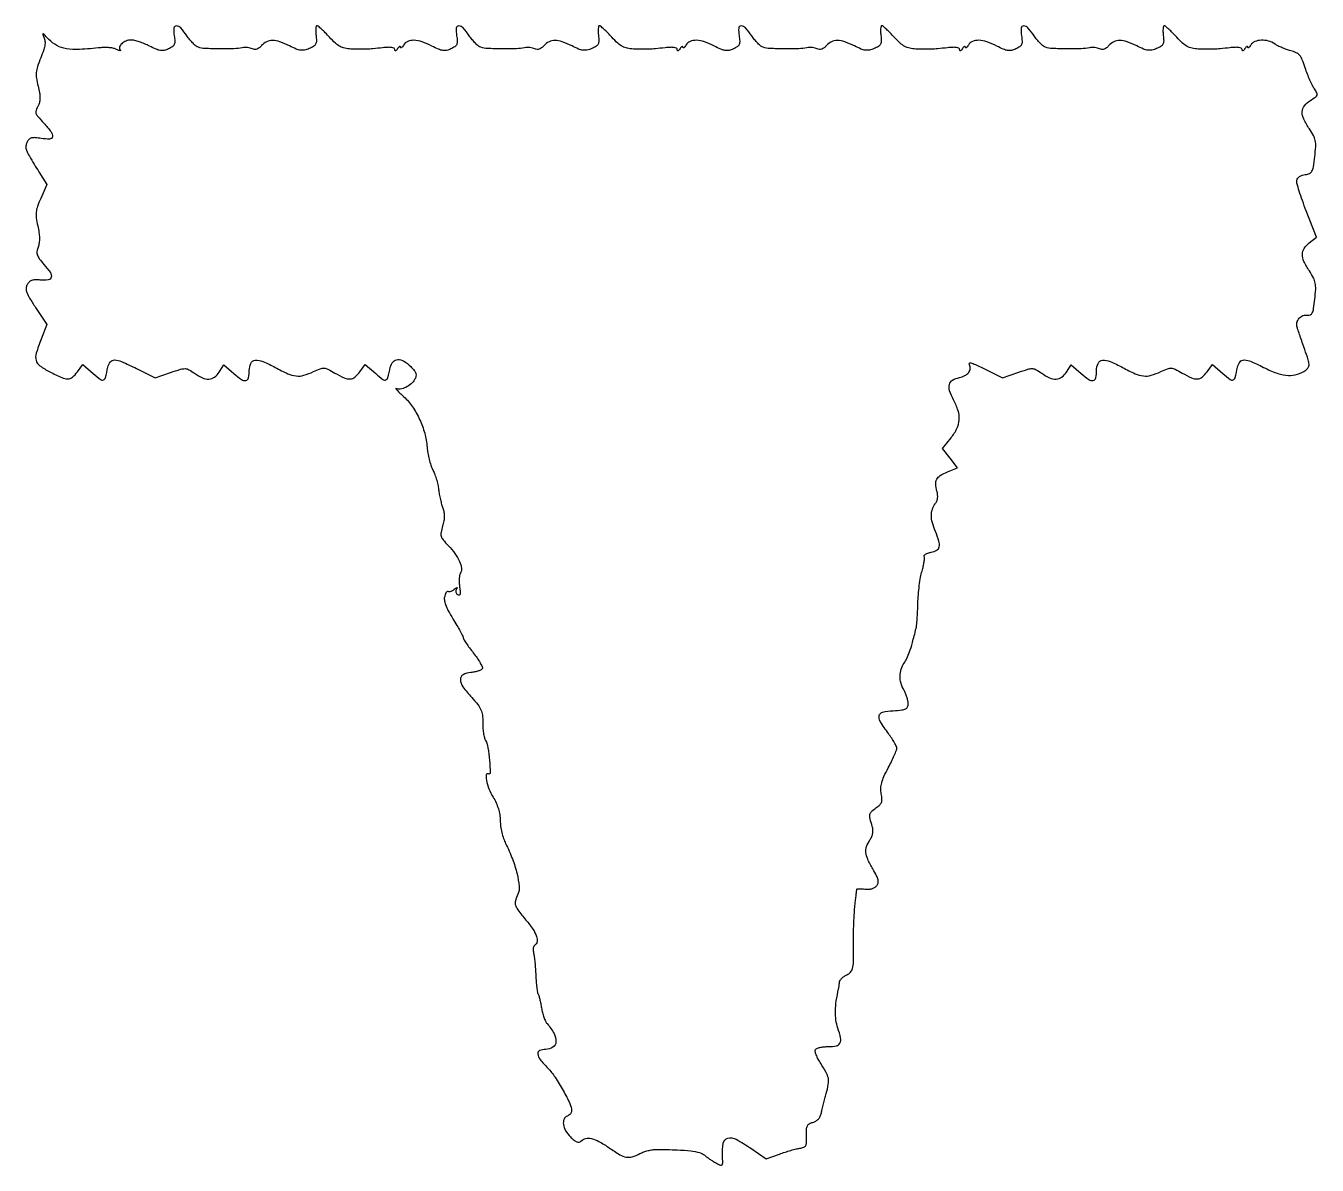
# Model space of a CAD drawing. Extents: x 1 to 453, y 0 to 400.
import ezdxf

# ---------------------------------------------------------------- set-up
doc = ezdxf.new("R2010")
doc.units = 0

msp = doc.modelspace()

# ---------------------------------------------------------------- linework, layer by layer
msp.add_lwpolyline([(52.687944, 396.535549, -0.025544), (52.903064, 394.584211, -0.117185), (52.706597, 393.470314, -0.141297), (52.051952, 392.674903, -0.043505), (50.686032, 391.902808, -0.052802), (49.168283, 391.396437, -0.090348), (47.837959, 391.348117, -0.066304), (46.308416, 391.781849, -0.017941), (44.030165, 392.86726, 0.020769), (42.291389, 393.683622, 0.01939), (40.451004, 394.373507, 0.01979), (38.769657, 394.857526, 0.060253), (37.591651, 395, 0.090686), (35.801825, 394.672685, 0.094039), (34.269175, 393.734529, 0.134212), (33.520726, 392.559514, 0.269178), (33.758676, 391.522536, -0.235625), (33.813036, 391.339466, -0.410477), (33.694736, 391.255436, -0.060581), (33.227351, 391.391053, -0.014895), (32.5, 391.727459, 0.062365), (31.48776, 392.083733, 0.026151), (30.059375, 392.316541, 0.025378), (28.486749, 392.408693, 0.030047), (27, 392.33088, -0.013825), (19.512848, 391.695057, -0.053964), (14.880309, 391.930373, -0.085631), (11.580423, 393.058533, -0.079126), (8.746171, 395.25, 0.007209), (7.400347, 396.640417, 0.070062), (6.748124, 397.133548, 0.66025), (6.579369, 397.002681, 0.057699), (6.851481, 396.30356, -0.075382), (7.33003, 394.933184, -0.078038), (7.372675, 393.499279, -0.049977), (6.947338, 391.64856, -0.013294), (5.901228, 388.80356, 0.016055), (4.778729, 385.697978, 0.055446), (4.346028, 383.605854, 0.061756), (4.406909, 381.58973, 0.023353), (4.96859, 378.822305, -0.017845), (5.460234, 376.529755, -0.039976), (5.63022, 374.758188, -0.05281), (5.502222, 373.336192, -0.074162), (5.07388, 372.138047, 0.028664), (4.257162, 370.376257, 0.169988), (4.217153, 369.376906, 0.103686), (4.795427, 368.326827, 0.007534), (7, 365.838857, -0.022633), (9.565838, 362.760795, -0.208106), (9.968652, 361.109568, -0.358939), (8.996833, 360.273444, -0.04719), (6.075407, 360.48726, 0.019333), (3.963264, 360.76062, 0.08355), (2.706136, 360.664052, 0.130514), (1.846281, 360.191025, 0.079391), (1.140127, 359.26183, 0.097646), (0.688719, 357.785428, 0.119539), (0.883695, 356.35958, 0.041658), (1.929839, 354.232685, 0.003174), (5.258829, 348.762953), (8.017658, 344.294154), (5.879926, 339.461459, 0.018671), (4.750137, 336.625701, 0.058916), (4.296146, 334.633882, 0.061599), (4.329332, 332.639478, 0.021797), (4.85079, 329.826068, -0.020147), (5.283304, 327.534746, -0.032709), (5.443318, 325.56072, -0.038627), (5.338348, 323.862374, -0.056153), (4.965661, 322.409682, 0.057277), (4.575376, 320.87411, 0.115933), (4.694713, 319.63962, 0.080601), (5.401648, 318.308034, 0.017907), (7.037964, 316.30398, -0.028639), (9.268588, 313.449182, -0.212709), (9.581183, 311.795615, -0.314371), (8.55525, 310.878807, -0.051559), (5.742969, 310.83076, 0.027794), (3.930346, 310.885825, 0.07895), (2.691009, 310.656745, 0.106104), (1.79972, 310.108122, 0.079219), (1.099795, 309.186469, 0.122201), (0.773998, 307.900905, 0.09101), (1.031976, 306.4546, 0.048151), (1.99604, 304.480365, 0.01021), (4.067276, 301.255416), (8.080622, 295.278579), (6.040311, 290.102269, 0.019738), (4.317872, 285.17023, 0.140103), (4.272407, 282.662333, 0.1749), (5.56883, 280.793801, 0.03485), (9.092286, 278.641972, 0.014473), (13.245195, 276.637705, 0.105037), (15.399397, 276.175411, 0.177609), (17.01289, 276.763402, 0.060126), (18.743051, 278.621821), (20.652914, 281.243642), (24.320199, 278.023724, 0.014578), (26.868601, 275.914523, 0.274799), (27.857702, 275.789367, 0.229506), (28.555217, 276.602345, 0.01055), (29.435529, 280.25, -0.112691), (30.33125, 282.151915, -0.242607), (31.763044, 282.808911, -0.092583), (34.255474, 282.224126, -0.010759), (39.472008, 279.789835), (45.981883, 276.579671), (51.401274, 278.421778, -0.008813), (54.929637, 279.552135, -0.081893), (56.511504, 279.757312, -0.119639), (57.831956, 279.388192, -0.027018), (59.814703, 278.131943, 0.048727), (62.566165, 276.551445, 0.118747), (64.848877, 276.11803, 0.146464), (66.774469, 276.798342, 0.090316), (68.442712, 278.552912), (70.115444, 281.105823), (73.617592, 278.030896, 0.028389), (76.252592, 275.969898, 0.203066), (77.801433, 275.645724, 0.299233), (78.728435, 276.555222, 0.053407), (79, 279.090402, -0.110908), (79.562768, 281.59629, -0.258028), (81.074651, 282.684634, -0.130579), (83.754837, 282.304757, -0.026354), (88.118607, 280.179659, 0.020547), (92.495589, 277.984904, 0.079111), (95.422556, 277.188027, 0.097622), (98.122808, 277.422755, 0.040931), (101.548776, 278.724651, -0.020187), (103.85485, 279.712176, -0.108159), (105.19915, 279.913633, -0.098761), (106.562021, 279.545804, -0.015435), (109.030821, 278.224651, 0.024761), (112.319628, 276.542785, 0.11773), (114.380323, 276.148982, 0.163978), (116.027665, 276.789099, 0.061464), (117.743051, 278.621821), (119.652914, 281.243642), (123.320199, 278.023724, 0.014578), (125.868601, 275.914523, 0.274799), (126.857702, 275.789367, 0.229506), (127.555217, 276.602345, 0.01055), (128.435529, 280.25, -0.12507), (129.408912, 282.19235, -0.208312), (131.032174, 282.969764, -0.147547), (133.175256, 282.406332, -0.0589), (135.584219, 280.50669, -0.024053), (136.859196, 279.102765, -0.098636), (137.400398, 278.094357, -0.135239), (137.42651, 277.130483, -0.06249), (136.973393, 275.950283, -0.092739), (135.745246, 274.420142, -0.063865), (133.883222, 273.195022, -0.067916), (131.940785, 272.553984, -0.173859), (130.5, 272.788177, 0.803307), (130.430707, 272.709601, 0.029929), (130.875392, 272.171521, 0.012483), (131.834505, 271.193141, 0.005118), (133.182185, 269.911875, -0.055483), (136.202548, 266.398179, -0.042067), (138.708206, 261.971823, -0.041293), (140.482865, 257.087063, -0.047592), (141.325242, 252.20396, 0.024394), (141.578931, 250.176755, 0.018238), (142.047828, 247.97409, 0.018538), (142.64365, 245.927436, 0.039497), (143.284005, 244.409962, -0.03066), (143.932728, 242.94538, -0.016695), (144.555931, 241.079072, -0.01658), (145.064952, 239.132257, -0.025204), (145.364469, 237.409962, 0.014639), (145.621855, 235.719098, 0.010906), (146.000789, 233.870173, 0.011046), (146.434965, 232.141357, 0.024474), (146.858661, 230.850202, -0.04852), (147.247265, 229.440905, -0.046888), (147.363061, 227.966664, -0.042354), (147.202555, 226.366626, -0.028294), (146.762545, 224.577959, 0.027607), (146.214341, 222.362602, 0.118463), (146.27971, 221.014266, 0.102894), (146.955683, 219.744919, 0.018237), (148.764058, 217.727757, -0.035545), (151.107422, 214.924553, -0.053633), (152.682132, 212.161872, -0.067553), (153.3663, 209.746275, -0.175436), (153.001449, 208.002345, 0.097123), (152.72153, 207.258529, 0.028329), (152.58704, 206.036965, 0.027309), (152.589306, 204.614562, 0.026175), (152.745586, 203.180344, -0.014376), (152.963703, 201.539121, -0.079905), (152.914014, 200.654272, -0.279467), (152.618821, 200.34406, -0.207594), (152.139761, 200.413623, -0.098611), (151.746339, 200.780252, -0.096581), (151.519819, 201.272243, -0.096622), (151.494774, 201.813118, -0.098788), (151.675647, 202.319098, 0.02966), (151.931577, 202.809558, 0.567755), (151.851108, 202.924422, 0.143855), (151.566695, 202.817758, 0.008948), (150.849949, 202.258676, -0.038314), (150.221106, 201.824991, -0.054154), (149.600121, 201.548454, -0.067947), (149.076773, 201.455886, -0.209168), (148.749297, 201.584036, 0.327681), (148.478844, 201.625489, 0.10605), (148.148128, 201.351127, 0.059911), (147.801373, 200.782082, 0.030075), (147.498535, 199.995383, 0.112264), (147.387272, 198.669826, 0.052508), (147.807008, 196.989393, 0.036648), (148.773072, 194.843159, 0.014195), (150.407229, 192.019295, -0.005951), (151.784388, 189.727536, -0.008496), (152.947475, 187.658917, -0.005187), (153.872494, 185.902905, -0.116278), (154.009706, 185.349273, 0.136939), (154.162038, 184.826639, 0.008403), (155.049363, 183.450183, 0.011992), (156.187752, 181.833095, 0.008563), (157.535334, 180.076884, -0.015596), (158.856395, 178.304158, -0.021838), (159.914781, 176.636723, -0.01903), (160.656406, 175.225473, -0.192966), (160.698328, 174.576884, -0.19465), (160.329926, 174.140557, -0.038332), (159.370217, 173.725165, -0.035481), (158.104854, 173.387295, -0.026428), (156.6727, 173.189635, 0.101199), (153.95807, 172.391315, 0.28657), (153.010499, 170.754942, 0.148959), (153.884835, 168.194302, 0.029991), (156.964719, 164.42245, -0.018016), (159.113483, 161.915856, -0.063423), (160.213993, 160.10458, -0.076114), (160.720488, 158.255566, -0.033888), (160.841208, 155.725659, 0.02227), (160.885967, 153.89643, 0.020777), (161.092562, 152.035191, 0.021272), (161.415179, 150.398605, 0.063643), (161.820778, 149.334879, -0.0833), (162.670681, 146.814029, -0.018885), (163.21837, 142.317308, -0.014661), (163.452356, 137.997764, -0.595755), (162.800194, 137.623487, 0.536997), (162.060783, 137.282553, 0.089322), (162.108431, 135.378568, 0.045489), (163.017225, 132.378156, 0.041779), (164.473914, 129.5, -0.032069), (165.528087, 127.513713, -0.032881), (166.309622, 125.425176, -0.033652), (166.795814, 123.301443, -0.037643), (166.96879, 121.210162, 0.034572), (167.115172, 119.297674, 0.021612), (167.536718, 117.090604, 0.021661), (168.143649, 114.941621, 0.03646), (168.858333, 113.210162, -0.025007), (171.241119, 107.792358, -0.031956), (172.854626, 102.584646, -0.034663), (173.601739, 98.159684, -0.132134), (173.146539, 95.422272, 0.036694), (172.282254, 93.084864, 0.147661), (172.300904, 91.579442, 0.088078), (173.16058, 89.933354, 0.008403), (176, 86.377215, -0.023192), (178.437451, 83.132193, -0.066204), (179.702701, 80.614217, -0.120811), (179.874412, 78.772446, -0.220924), (179.061467, 77.537989, 0.160701), (178.74077, 77.156116, 0.060674), (178.560173, 76.473571, 0.052059), (178.531776, 75.624708, 0.042853), (178.672875, 74.728972, -0.028867), (178.89888, 73.515756, -0.007318), (179.122643, 71.523041, -0.007439), (179.311369, 69.235344, -0.00746), (179.431743, 66.945211, 0.009046), (179.554179, 64.748843, 0.011781), (179.749901, 62.744486, 0.0095), (179.983141, 61.088183, 0.098332), (180.221444, 60.445211, -0.067064), (180.482939, 59.854966, -0.010392), (180.815298, 58.617213, -0.011425), (181.145538, 57.131332, -0.009716), (181.427521, 55.549556, 0.024075), (181.765827, 53.923487, 0.022689), (182.264261, 52.304372, 0.023322), (182.837583, 50.912162, 0.069512), (183.397913, 50.049556, -0.051876), (185.846285, 46.555562, -0.141763), (186.51545, 43.644088, -0.238606), (185.421572, 41.752014, -0.145554), (182.893011, 41, 0.099675), (180.792243, 40.577011, 0.331867), (180.120081, 39.436492, 0.142721), (180.918946, 37.50315, 0.023852), (183.604094, 34.460469, -0.04534), (186.214614, 31.233167, -0.020667), (189.044047, 26.59944, -0.017867), (191.399108, 21.976141, -0.107121), (191.990231, 19.356989, -0.11483), (191.882859, 18.877087, -0.066491), (191.556505, 18.380653, -0.060948), (191.072816, 17.943675, -0.061717), (190.5, 17.638374, 0.200592), (189.342937, 16.533482, 0.140645), (189.100907, 14.725439, 0.097695), (189.890005, 12.502867, 0.062449), (191.577273, 10.331818, 0.022257), (192.872944, 9.146636, 0.080629), (193.830659, 8.578432, 0.145386), (194.599778, 8.51227, 0.146653), (195.277273, 8.877273, -0.141615), (196.919569, 9.783094, -0.115329), (198.936033, 9.769048, -0.069561), (201.559737, 8.734749, -0.022038), (205.136319, 6.5, 0.01617), (208.907656, 4.081588, 0.088483), (211.163572, 3.228943, 0.122602), (213.2164, 3.350469, 0.043561), (215.955393, 4.476933, -0.034158), (217.256378, 5.040774, -0.022913), (218.807997, 5.512009, -0.023114), (220.360178, 5.831204, -0.041569), (221.655733, 5.926608, -0.006133), (229.027014, 5.765534, -0.021742), (233.741473, 5.399, -0.033098), (236.870816, 4.806113, -0.116699), (238.669099, 3.856701, 0.019788), (239.535533, 3.158145, 0.011195), (240.636028, 2.378166, 0.011163), (241.782544, 1.640268, 0.017992), (242.793974, 1.069781, 0.026601), (244.207258, 0.431192, 0.332316), (244.73988, 0.578868, 0.172887), (244.965526, 1.268383, 0.008204), (244.860362, 3.739682, -0.058599), (245.115504, 8.123992, -0.293287), (246.707865, 9.847845, -0.189109), (249.621517, 9.498444, -0.027499), (254.813615, 6.328445), (260.144549, 2.65689), (264.822275, 4.316728, -0.008623), (266.796534, 4.979165, -0.007789), (268.860293, 5.59706, -0.007827), (270.726351, 6.092823, -0.024482), (272, 6.344469, 0.05642), (273.366343, 6.706241, 0.18024), (274.058801, 7.323701, 0.114932), (274.35116, 8.435772, 0.017074), (274.337326, 10.769696, -0.018909), (274.332205, 13.036765, -0.103288), (274.623731, 14.220859, -0.157819), (275.301415, 14.933442, -0.062967), (276.572096, 15.428739, 0.070526), (277.644997, 15.865656, 0.07964), (278.504775, 16.5702, 0.075483), (279.13429, 17.542279, 0.055502), (279.530237, 18.76523, -0.007821), (279.824193, 20.093069, -0.003279), (280.259568, 21.871661, -0.003243), (280.750165, 23.768374, -0.004209), (281.225703, 25.5, 0.024282), (281.98122, 28.757907, 0.089391), (281.983353, 30.864165, 0.082893), (281.24947, 32.921126, 0.019126), (279.330638, 36.076558, -0.023067), (278.413321, 37.612167, -0.031535), (277.742902, 39.076666, -0.032537), (277.361981, 40.302842, -0.200038), (277.464328, 40.942281, -0.164472), (277.959281, 41.351781, -0.033731), (279.059192, 41.689295, -0.03217), (280.450835, 41.922424, -0.025421), (281.975684, 42, 0.049569), (284.790447, 42.279737, 0.22754), (286.065398, 43.240086, 0.176295), (286.297612, 45.033616, 0.028778), (285.320516, 48.460096, -0.051285), (284.660442, 51.243456, -0.037242), (284.482376, 54.42447, -0.032012), (284.783671, 58.066856, -0.02034), (285.576067, 62.25, 0.018437), (285.651419, 62.63968, 0.005822), (285.735626, 63.22661, 0.005805), (285.814381, 63.883942, 0.006414), (285.875, 64.521439, -0.120758), (286.096301, 65.18407, -0.052072), (286.675969, 65.920677, -0.047378), (287.488764, 66.612728, -0.045812), (288.426169, 67.148314, 0.092433), (289.799109, 68.11171, 0.137595), (290.500052, 69.391385, 0.053626), (290.775322, 71.664855, 0.004888), (290.795699, 77.376876, -0.005802), (290.816527, 81.236346, -0.005008), (290.926035, 85.288832, -0.005046), (291.099235, 88.961666, -0.014562), (291.318931, 91.5, 0.000299), (291.544763, 93.457478, 0.000422), (291.743328, 95.200687, 0.000239), (291.909081, 96.673162, 0.00603), (291.949401, 97.076807, -0.334357), (292.130221, 97.277707, -0.033759), (292.809658, 97.363163, -0.031649), (293.727228, 97.357977, -0.019202), (294.806882, 97.241651, 0.046331), (296.050979, 97.175487, 0.057045), (297.198874, 97.353005, 0.06364), (298.167463, 97.756261, 0.089351), (298.882267, 98.35814, 0.108217), (299.39633, 99.352523, 0.120249), (299.420265, 100.431276, 0.064961), (298.894331, 101.886043, 0.013363), (297.575385, 104.281154, -0.0236), (295.786812, 107.692487, -0.084894), (295.142419, 110.054555, -0.111784), (295.405174, 112.133906, -0.057989), (296.582928, 114.48622, 0.044268), (297.224406, 115.684359, 0.058246), (297.574794, 116.872733, 0.06213), (297.629127, 118.046385, 0.061595), (297.394016, 119.201037, -0.019156), (296.600304, 121.90414, -0.11051), (296.560084, 123.384238, -0.152973), (297.163186, 124.497315, -0.047689), (298.663702, 125.699219, 0.041109), (299.953212, 126.704592, 0.116663), (300.587287, 127.64318, 0.106311), (300.765196, 128.820075, 0.030923), (300.537794, 130.650234, -0.056268), (300.397474, 132.568252, -0.055255), (300.686218, 134.481532, -0.041019), (301.484673, 136.723212, -0.015236), (302.955755, 139.732875, 0.007255), (304.12028, 142.022019, 0.009768), (305.103353, 144.129021, 0.007194), (305.861209, 145.908463, 0.096874), (305.997855, 146.599962, 0.117206), (305.847036, 147.240061, 0.013185), (305.137829, 148.566132, 0.015416), (304.190096, 150.117804, 0.011944), (303.067095, 151.748681, -0.017966), (300.17416, 156.060181, -0.192593), (299.8155, 158.094308, -0.29633), (301.007482, 159.294004, -0.038755), (304.75, 159.80226, 0.010938), (307.771819, 160.04265, 0.086665), (309.11734, 160.421062, 0.191793), (309.75434, 161.112061, 0.095765), (309.964565, 162.30226, 0.047976), (309.849767, 163.322939, 0.023587), (309.519732, 164.588789, 0.023158), (309.049863, 165.881949, 0.031132), (308.5, 167, -0.062041), (307.471256, 169.464814, -0.069358), (307.130249, 172.01412, -0.073878), (307.501257, 174.419964, -0.086928), (308.552257, 176.469102, 0.054603), (309.51557, 178.0826, 0.024132), (310.439741, 180.390508, 0.016695), (311.449328, 183.66303, 0.005625), (312.707142, 188.496103, 0.036152), (312.910942, 189.675701, 0.006033), (313.110252, 191.967605, 0.006586), (313.276868, 194.673078, 0.005795), (313.380794, 197.5, -0.014147), (313.540926, 200.493143, -0.011381), (313.877163, 203.698965, -0.011546), (314.323949, 206.648118, -0.028671), (314.823222, 208.773073, 0.015591), (315.269572, 210.472006, 0.020717), (315.562286, 212.042138, 0.018533), (315.700034, 213.338995, 0.156851), (315.560988, 213.901319, -0.321884), (315.586782, 214.273221, -0.086386), (316.064199, 214.680582, -0.054674), (316.909781, 215.063075, -0.02955), (318.016231, 215.353246, 0.08134), (319.990507, 216.095736, 0.215301), (320.852812, 217.291861, 0.127002), (320.751733, 219.228206, 0.022748), (319.5, 222.654243, -0.032582), (318.449155, 225.715814, -0.064972), (318.103127, 228.249458, -0.080736), (318.440384, 230.405712, -0.083282), (319.442291, 232.318714, 0.064717), (319.99135, 233.279041, 0.063272), (320.281954, 234.355175, 0.058797), (320.305541, 235.539246, 0.044398), (320.064408, 236.818714, -0.04894), (319.622028, 239.28883, -0.145397), (319.975888, 240.954264, -0.132337), (321.210906, 242.25035, -0.037667), (323.71114, 243.523773), (327.239038, 244.997823), (324.647067, 248.396072), (322.055097, 251.794321), (325.027548, 255.534665, 0.054798), (327.064437, 258.76906, 0.097794), (327.86231, 261.798083, 0.092867), (327.466408, 265.010768, 0.045652), (325.860165, 268.819904, -0.042396), (324.496676, 271.995551, -0.145438), (324.425694, 274.215527, -0.195611), (325.552755, 275.719123, -0.086169), (327.912469, 276.632494, 0.07033), (329.825838, 277.304644, 0.106027), (331.184451, 278.42486, 0.139744), (331.739534, 279.766379, 0.168623), (331.444227, 281.090242, -0.279996), (331.440108, 281.63485, -0.343086), (331.90034, 281.814069, -0.038004), (333.557025, 281.179814, -0.003593), (337.476362, 279.29241), (342.997032, 276.58482), (348.408849, 278.424353, -0.008844), (351.93111, 279.552515, -0.081946), (353.512216, 279.757223, -0.119561), (354.832484, 279.387895, -0.027011), (356.814703, 278.131943, 0.048727), (359.566165, 276.551445, 0.118747), (361.848877, 276.11803, 0.146464), (363.774469, 276.798342, 0.090316), (365.442712, 278.552912), (367.115444, 281.105823), (370.617592, 278.030896, 0.028389), (373.252592, 275.969898, 0.203066), (374.801433, 275.645724, 0.299233), (375.728435, 276.555222, 0.053407), (376, 279.090402, -0.110908), (376.562768, 281.59629, -0.258028), (378.074651, 282.684634, -0.130579), (380.754837, 282.304757, -0.026354), (385.118607, 280.179659, 0.020547), (389.495589, 277.984904, 0.079111), (392.422556, 277.188027, 0.097622), (395.122808, 277.422755, 0.040931), (398.548776, 278.724651, -0.020187), (400.85485, 279.712176, -0.108159), (402.19915, 279.913633, -0.098761), (403.562021, 279.545804, -0.015435), (406.030821, 278.224651, 0.024761), (409.319628, 276.542785, 0.11773), (411.380323, 276.148982, 0.163978), (413.027665, 276.789099, 0.061464), (414.743051, 278.621821), (416.652914, 281.243642), (420.320199, 278.023724, 0.014578), (422.868601, 275.914523, 0.274799), (423.857702, 275.789367, 0.229506), (424.555217, 276.602345, 0.01055), (425.435529, 280.25, -0.113154), (426.333014, 282.151156, -0.239106), (427.77269, 282.820137, -0.096217), (430.239216, 282.252359, -0.012347), (435.168459, 279.914962, 0.034223), (439.580102, 278.054635, 0.071429), (443.235278, 277.359156, 0.088435), (446.412236, 277.777744, 0.081167), (449.355022, 279.270331, 0.093353), (450.224422, 280.197493, 0.156201), (450.493854, 281.22188, 0.064109), (450.201008, 282.824394, 0.006486), (448.973225, 286.507611, -0.000649), (448.133999, 288.930544, -0.000737), (447.335966, 291.255363, -0.000669), (446.663484, 293.232505, -0.004101), (446.326445, 294.255326, -0.132), (446.247875, 295.90374, -0.124283), (446.99949, 297.412601, -0.126164), (448.366152, 298.368483, -0.138269), (449.974964, 298.504822, 0.157919), (450.951938, 298.625598, 0.179352), (451.612342, 299.293684, 0.067922), (452.068484, 300.827557, 0.009468), (452.513843, 304.119268, 0.014857), (452.816625, 307.638176, 0.061749), (452.673779, 309.760032, 0.072827), (452.028977, 311.606573, 0.025818), (450.603364, 314.02317, -0.034501), (448.706074, 317.370707, -0.1114), (448.139591, 319.848419, -0.14826), (448.758473, 321.911084, -0.079771), (450.574948, 323.880294), (453.149895, 325.905748), (449.524773, 335.073078, -0.00833), (448.158742, 338.703259, -0.01131), (447.055218, 342.026258, -0.008383), (446.249103, 344.816554, -0.113403), (446.208376, 345.870204, -0.130743), (446.522025, 346.524144, -0.071072), (447.195546, 347.116849, -0.06208), (448.117878, 347.568948, -0.054101), (449.167048, 347.807593, 0.073126), (450.670532, 348.210048, 0.170352), (451.516044, 348.989874, 0.083657), (452.025053, 350.518697, 0.009732), (452.512109, 354.104331, 0.01433), (452.820676, 357.646715, 0.062984), (452.679269, 359.736228, 0.076263), (452.034739, 361.526312, 0.027051), (450.603611, 363.850489, -0.040828), (448.641833, 367.242091, -0.120438), (448.102484, 369.861452, -0.159174), (448.885233, 371.990253, -0.089328), (450.969735, 373.835401, 0.01597), (452.747296, 374.995734, 0.156314), (453.283203, 375.700068, 0.209122), (453.226818, 376.481846, 0.031688), (452.391652, 377.851226, -0.037921), (451.684145, 379.044455, -0.011907), (450.807379, 380.928336, -0.01182), (449.925619, 383.084866, -0.012823), (449.171917, 385.22334, 0.017497), (448.119524, 388.122564, 0.079876), (447.196603, 389.653173, 0.108341), (445.985383, 390.579573, 0.046355), (444.056717, 391.271493, -0.020787), (442.589766, 391.714654, -0.016011), (441.028814, 392.314646, -0.016279), (439.604163, 392.970675, -0.036746), (438.584211, 393.578677, 0.085453), (436.3183, 394.646864, 0.077318), (433.743639, 394.946086, 0.086841), (431.473122, 394.457685, 0.166067), (430.080099, 393.25, -0.024626), (429.683791, 392.640669, -0.083026), (429.346801, 392.307813, -0.298723), (429.133029, 392.300759, -0.249365), (429.015096, 392.5, 0.195142), (428.907287, 392.734372, 0.312601), (428.698051, 392.765625, 0.105101), (428.377037, 392.512804, 0.030138), (428, 392, -0.032493), (427.624479, 391.494262, -0.130238), (427.310881, 391.275959, -0.34772), (427.106596, 391.343699, -0.14294), (427.015313, 391.641564, 0.273713), (426.733543, 392.10347, 0.083798), (425.926133, 392.372383, 0.04877), (424.610349, 392.447244, 0.017854), (422.75, 392.30496, -0.004184), (419.362951, 391.952557, -0.01389), (417.128605, 391.801452, -0.014234), (414.917414, 391.776507, -0.004566), (411.634477, 391.86292, -0.04341), (409.496563, 392.12551, -0.0736), (407.809704, 392.75259, -0.060691), (406.168025, 393.934743, -0.021237), (404.112594, 396, 0.009359), (402.658129, 397.532549, 0.013581), (401.31361, 398.825, 0.00912), (400.157932, 399.83913, 0.177328), (399.718603, 400, 0.344403), (399.457466, 399.79592, 0.0381), (399.322049, 398.997045, 0.033725), (399.295227, 397.894674, 0.020078), (399.404453, 396.585684, -0.028225), (399.533486, 394.661735, -0.123202), (399.270248, 393.560512, -0.137175), (398.536546, 392.776805, -0.038267), (397.023227, 392.009621, -0.045953), (395.377179, 391.498892, -0.08552), (393.985111, 391.445422, -0.066195), (392.428927, 391.866789, -0.018782), (390.149097, 392.923936, 0.030432), (386.713775, 394.420705, 0.084318), (384.129916, 394.895736, 0.119197), (382.077442, 394.42879, 0.100771), (380.31715, 393.057436, -0.045386), (379.486457, 392.248728, -0.086657), (378.67524, 391.796672, -0.106086), (377.87482, 391.696798, -0.097462), (377.076938, 391.927578, 0.059028), (376.3281, 392.207691, 0.033732), (375.375725, 392.373714, 0.03323), (374.381253, 392.412237, 0.046668), (373.5, 392.305094, -0.046577), (370.640747, 391.956937, -0.009534), (365.545119, 391.911004, -0.008308), (360.451511, 392.046882, -0.067541), (358.161123, 392.459316, -0.093493), (357.365534, 392.893413, -0.024847), (356.289152, 393.867615, -0.024302), (355.153859, 395.118714, -0.022892), (354.121098, 396.498495, 0.030614), (351.968522, 399.283702, 0.213994), (350.444038, 399.982838, 0.395866), (349.56976, 399.175656, 0.058136), (349.687944, 396.535549, -0.025544), (349.903064, 394.584211, -0.117185), (349.706597, 393.470314, -0.141297), (349.051952, 392.674903, -0.043505), (347.686032, 391.902808, -0.052802), (346.168283, 391.396437, -0.090348), (344.837959, 391.348117, -0.066304), (343.308416, 391.781849, -0.017941), (341.030165, 392.86726, 0.035847), (337.577128, 394.363226, 0.074817), (334.704676, 394.909115, 0.109026), (332.523396, 394.51501, 0.163289), (331.080099, 393.25, -0.024626), (330.683791, 392.640669, -0.083026), (330.346801, 392.307813, -0.298723), (330.133029, 392.300759, -0.249365), (330.015096, 392.5, 0.195142), (329.907287, 392.734372, 0.312601), (329.698051, 392.765625, 0.105101), (329.377037, 392.512804, 0.030138), (329, 392, -0.032493), (328.624479, 391.494262, -0.130238), (328.310881, 391.275959, -0.34772), (328.106596, 391.343699, -0.14294), (328.015313, 391.641564, 0.273713), (327.733543, 392.10347, 0.083798), (326.926133, 392.372383, 0.04877), (325.610349, 392.447244, 0.017854), (323.75, 392.30496, -0.004184), (320.362951, 391.952557, -0.01389), (318.128605, 391.801452, -0.014234), (315.917414, 391.776507, -0.004566), (312.634477, 391.86292, -0.04341), (310.496563, 392.12551, -0.0736), (308.809704, 392.75259, -0.060691), (307.168025, 393.934743, -0.021237), (305.112594, 396, 0.009359), (303.658129, 397.532549, 0.013581), (302.31361, 398.825, 0.00912), (301.157932, 399.83913, 0.177328), (300.718603, 400, 0.344403), (300.457466, 399.79592, 0.0381), (300.322049, 398.997045, 0.033725), (300.295227, 397.894674, 0.020078), (300.404453, 396.585684, -0.028225), (300.533486, 394.661735, -0.123202), (300.270248, 393.560512, -0.137175), (299.536546, 392.776805, -0.038267), (298.023227, 392.009621, -0.045953), (296.377179, 391.498892, -0.08552), (294.985111, 391.445422, -0.066195), (293.428927, 391.866789, -0.018782), (291.149097, 392.923936, 0.030432), (287.713775, 394.420705, 0.084318), (285.129916, 394.895736, 0.119197), (283.077442, 394.42879, 0.100771), (281.31715, 393.057436, -0.045386), (280.486457, 392.248728, -0.086657), (279.67524, 391.796672, -0.106086), (278.87482, 391.696798, -0.097462), (278.076938, 391.927578, 0.059028), (277.3281, 392.207691, 0.033732), (276.375725, 392.373714, 0.03323), (275.381253, 392.412237, 0.046668), (274.5, 392.305094, -0.046577), (271.640747, 391.956937, -0.009534), (266.545119, 391.911004, -0.008308), (261.451511, 392.046882, -0.067541), (259.161123, 392.459316, -0.093493), (258.365534, 392.893413, -0.024847), (257.289152, 393.867615, -0.024302), (256.153859, 395.118714, -0.022892), (255.121098, 396.498495, 0.030614), (252.968522, 399.283702, 0.213994), (251.444038, 399.982838, 0.395866), (250.56976, 399.175656, 0.058136), (250.687944, 396.535549, -0.025544), (250.903064, 394.584211, -0.117185), (250.706597, 393.470314, -0.141297), (250.051952, 392.674903, -0.043505), (248.686032, 391.902808, -0.052802), (247.168283, 391.396437, -0.090348), (245.837959, 391.348117, -0.066304), (244.308416, 391.781849, -0.017941), (242.030165, 392.86726, 0.035847), (238.577128, 394.363226, 0.074817), (235.704676, 394.909115, 0.109026), (233.523396, 394.51501, 0.163289), (232.080099, 393.25, -0.024626), (231.683791, 392.640669, -0.083026), (231.346801, 392.307813, -0.298723), (231.133029, 392.300759, -0.249365), (231.015096, 392.5, 0.195142), (230.907287, 392.734372, 0.312601), (230.698051, 392.765625, 0.105101), (230.377037, 392.512804, 0.030138), (230, 392, -0.032493), (229.624479, 391.494262, -0.130238), (229.310881, 391.275959, -0.34772), (229.106596, 391.343699, -0.14294), (229.015313, 391.641564, 0.273713), (228.733543, 392.10347, 0.083798), (227.926133, 392.372383, 0.04877), (226.610349, 392.447244, 0.017854), (224.75, 392.30496, -0.004184), (221.362951, 391.952557, -0.01389), (219.128605, 391.801452, -0.014234), (216.917414, 391.776507, -0.004566), (213.634477, 391.86292, -0.04341), (211.496563, 392.12551, -0.0736), (209.809704, 392.75259, -0.060691), (208.168025, 393.934743, -0.021237), (206.112594, 396, 0.009359), (204.658129, 397.532549, 0.013581), (203.31361, 398.825, 0.00912), (202.157932, 399.83913, 0.177328), (201.718603, 400, 0.344403), (201.457466, 399.79592, 0.0381), (201.322049, 398.997045, 0.033725), (201.295227, 397.894674, 0.020078), (201.404453, 396.585684, -0.028225), (201.533486, 394.661735, -0.123202), (201.270248, 393.560512, -0.137175), (200.536546, 392.776805, -0.038267), (199.023227, 392.009621, -0.045953), (197.377179, 391.498892, -0.08552), (195.985111, 391.445422, -0.066195), (194.428927, 391.866789, -0.018782), (192.149097, 392.923936, 0.030432), (188.713775, 394.420705, 0.084318), (186.129916, 394.895736, 0.119197), (184.077442, 394.42879, 0.100771), (182.31715, 393.057436, -0.045386), (181.486457, 392.248728, -0.086657), (180.67524, 391.796672, -0.106086), (179.87482, 391.696798, -0.097462), (179.076938, 391.927578, 0.059028), (178.3281, 392.207691, 0.033732), (177.375725, 392.373714, 0.03323), (176.381253, 392.412237, 0.046668), (175.5, 392.305094, -0.046577), (172.640747, 391.956937, -0.009534), (167.545119, 391.911004, -0.008308), (162.451511, 392.046882, -0.067541), (160.161123, 392.459316, -0.093493), (159.365534, 392.893413, -0.024847), (158.289152, 393.867615, -0.024302), (157.153859, 395.118714, -0.022892), (156.121098, 396.498495, 0.030614), (153.968522, 399.283702, 0.213994), (152.444038, 399.982838, 0.395866), (151.56976, 399.175656, 0.058136), (151.687944, 396.535549, -0.025544), (151.903064, 394.584211, -0.117185), (151.706597, 393.470314, -0.141297), (151.051952, 392.674903, -0.043505), (149.686032, 391.902808, -0.052802), (148.168283, 391.396437, -0.090348), (146.837959, 391.348117, -0.066304), (145.308416, 391.781849, -0.017941), (143.030165, 392.86726, 0.035847), (139.577128, 394.363226, 0.074817), (136.704676, 394.909115, 0.109026), (134.523396, 394.51501, 0.163289), (133.080099, 393.25, -0.024626), (132.683791, 392.640669, -0.083026), (132.346801, 392.307813, -0.298723), (132.133029, 392.300759, -0.249365), (132.015096, 392.5, 0.195142), (131.907287, 392.734372, 0.312601), (131.698051, 392.765625, 0.105101), (131.377037, 392.512804, 0.030138), (131, 392, -0.032493), (130.624479, 391.494262, -0.130238), (130.310881, 391.275959, -0.34772), (130.106596, 391.343699, -0.14294), (130.015313, 391.641564, 0.273713), (129.733543, 392.10347, 0.083798), (128.926133, 392.372383, 0.04877), (127.610349, 392.447244, 0.017854), (125.75, 392.30496, -0.004184), (122.362951, 391.952557, -0.01389), (120.128605, 391.801452, -0.014234), (117.917414, 391.776507, -0.004566), (114.634477, 391.86292, -0.04341), (112.496563, 392.12551, -0.0736), (110.809704, 392.75259, -0.060691), (109.168025, 393.934743, -0.021237), (107.112594, 396, 0.009359), (105.658129, 397.532549, 0.013581), (104.31361, 398.825, 0.00912), (103.157932, 399.83913, 0.177328), (102.718603, 400, 0.344403), (102.457466, 399.79592, 0.0381), (102.322049, 398.997045, 0.033725), (102.295227, 397.894674, 0.020078), (102.404453, 396.585684, -0.028225), (102.533486, 394.661735, -0.123202), (102.270248, 393.560512, -0.137175), (101.536546, 392.776805, -0.038267), (100.023227, 392.009621, -0.045953), (98.377179, 391.498892, -0.08552), (96.985111, 391.445422, -0.066195), (95.428927, 391.866789, -0.018782), (93.149097, 392.923936, 0.030432), (89.713775, 394.420705, 0.084318), (87.129916, 394.895736, 0.119197), (85.077442, 394.42879, 0.100771), (83.31715, 393.057436, -0.045386), (82.486457, 392.248728, -0.086657), (81.67524, 391.796672, -0.106086), (80.87482, 391.696798, -0.097462), (80.076938, 391.927578, 0.059028), (79.3281, 392.207691, 0.033732), (78.375725, 392.373714, 0.03323), (77.381253, 392.412237, 0.046668), (76.5, 392.305094, -0.046577), (73.640747, 391.956937, -0.009534), (68.545119, 391.911004, -0.008308), (63.451511, 392.046882, -0.067541), (61.161123, 392.459316, -0.093493), (60.365534, 392.893413, -0.024847), (59.289152, 393.867615, -0.024302), (58.153859, 395.118714, -0.022892), (57.121098, 396.498495, 0.030614), (54.968522, 399.283702, 0.213994), (53.444038, 399.982838, 0.395866), (52.56976, 399.175656, 0.058136)], format="xyb", close=True)

doc.saveas('drawing.dxf')
